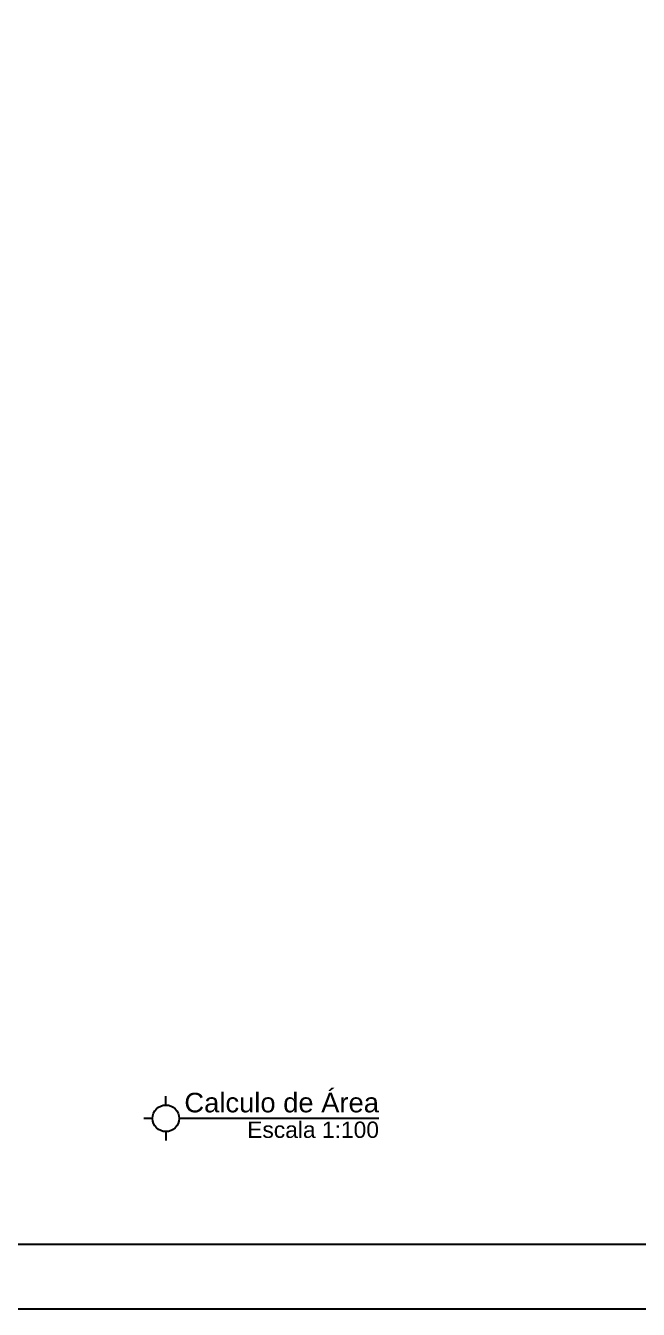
# Model space of a CAD drawing. Extents: x -120 to 1117, y 5 to 675.
# Drawn here: x 36.77 to 46.16, y 5 to 24.68 of the extents above; entities that cross this region are included whole.
import ezdxf
from ezdxf.enums import TextEntityAlignment as Align

# ---------------------------------------------------------------- set-up
doc = ezdxf.new("R2010")
doc.units = 0
doc.header["$MEASUREMENT"] = 0
doc.layers.get('0').update_dxf_attribs({"linetype": 'CONTINUOUS'})
for name, color, linetype in [('carimbo', 4, 'CONTINUOUS'), ('padrao', 4, 'CONTINUOUS'), ('texto', 7, 'CONTINUOUS')]:
    doc.layers.add(name, color=color, linetype=linetype)
doc.styles.get("Standard").update_dxf_attribs({"font": 'arial.ttf'})

# ---------------------------------------------------------------- blocks, each defined once
blk = doc.blocks.new('A1')
blk.add_lwpolyline([(841, 0), (0, 0), (0, 594), (841, 594)], close=True)
at = {"color": 2}
blk.add_lwpolyline([(831, 10), (831, 584), (30, 584), (30, 10), (831, 10)], dxfattribs=at)

msp = doc.modelspace()

# ---------------------------------------------------------------- linework, layer by layer
at = {"layer": 'padrao', "linetype": 'Continuous'}
for p, q in [((38.922, 8.132), (38.922, 8.269)), ((38.718, 7.928), (38.582, 7.928)), ((42.187, 7.928), (39.126, 7.928)), ((38.922, 7.725), (38.922, 7.588))]:
    msp.add_line(p, q, dxfattribs=at)
msp.add_circle((38.922, 7.928), 0.204, dxfattribs=at)

# ---------------------------------------------------------------- block references
at = {"layer": 'carimbo', "xscale": 0.1000000000003638, "yscale": 0.1000000000003638, "zscale": 0.1000000000003638}
msp.add_blockref('A1', (5, 5), dxfattribs=at)

# ---------------------------------------------------------------- texts
at = {"layer": 'texto', "color": 6}
msp.add_text('Calculo de Área', height=0.3, dxfattribs=at).set_placement((42.187, 8.02), align=Align.RIGHT)
at = {"layer": 'texto'}
msp.add_text('Escala 1:100', height=0.25, dxfattribs=at).set_placement((42.187, 7.628), align=Align.RIGHT)

doc.saveas('drawing.dxf')
